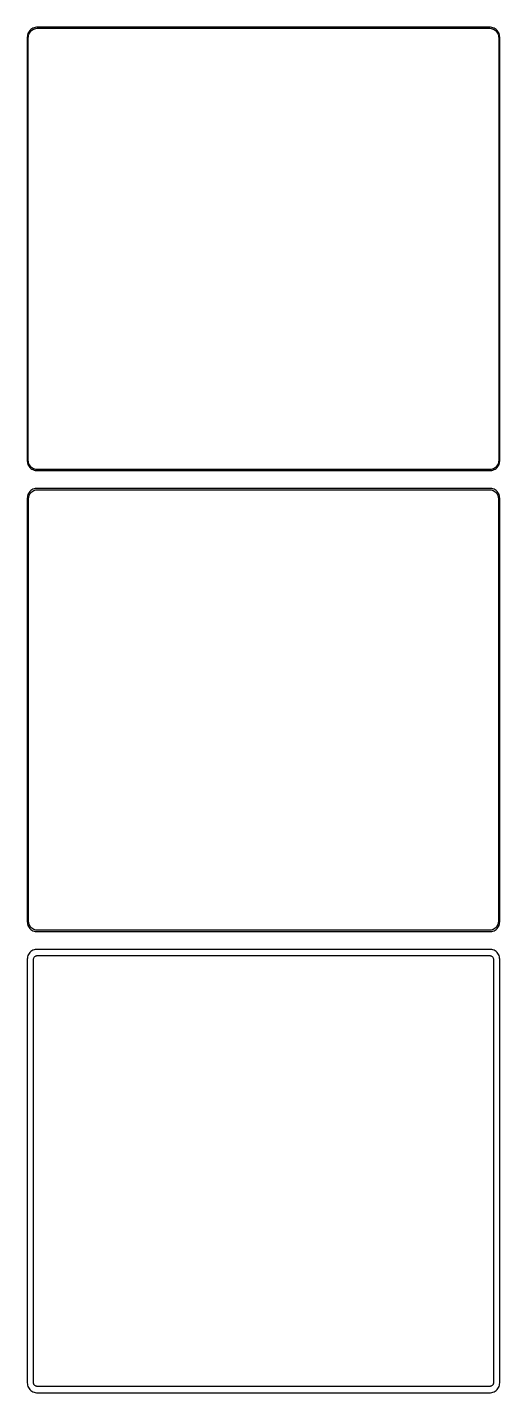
# Model space of a CAD drawing. Header units: metres. Extents: x -120 to 120, y 590 to 1282.
import ezdxf

# ---------------------------------------------------------------- set-up
doc = ezdxf.new("R2010")
doc.units = ezdxf.units.M

msp = doc.modelspace()

# ---------------------------------------------------------------- linework, layer by layer
for p, q in [((-117.129, 1282.02), (-117.679, 1281.72)), ((-116.545, 1282.26), (-117.129, 1282.02)), ((-115.937, 1282.41), (-116.545, 1282.26)), ((-115.314, 1282.49), (-115.937, 1282.41)), ((115.314, 1282.49), (-115.314, 1282.49)), ((115.937, 1282.41), (115.314, 1282.49)), ((116.545, 1282.26), (115.937, 1282.41)), ((117.129, 1282.02), (116.545, 1282.26)), ((117.679, 1281.72), (117.129, 1282.02)), ((-119.961, 1278.13), (-120, 1277.5)), ((-120, 1277.5), (-120, 1062.5)), ((-119.843, 1278.74), (-119.961, 1278.13)), ((-119.649, 1279.34), (-119.843, 1278.74)), ((-119.382, 1279.91), (-119.649, 1279.34)), ((-119.5, 1277.25), (-119.463, 1277.85)), ((-119.5, 1062.75), (-119.5, 1277.25)), ((-119.463, 1277.85), (-119.351, 1278.43)), ((-119.045, 1280.44), (-119.382, 1279.91)), ((-119.351, 1278.43), (-119.166, 1279)), ((-119.166, 1279), (-118.912, 1279.54)), ((-118.645, 1280.92), (-119.045, 1280.44)), ((-118.912, 1279.54), (-118.593, 1280.04)), ((-118.187, 1281.35), (-118.645, 1280.92)), ((-118.593, 1280.04), (-118.213, 1280.5)), ((-118.213, 1280.5), (-117.778, 1280.91)), ((-117.679, 1281.72), (-118.187, 1281.35)), ((-117.778, 1280.91), (-117.295, 1281.26)), ((-117.295, 1281.26), (-116.772, 1281.55)), ((-116.772, 1281.55), (-116.218, 1281.77)), ((-116.218, 1281.77), (-115.64, 1281.92)), ((-115.64, 1281.92), (-115.048, 1281.99)), ((-115.048, 1281.99), (115.048, 1281.99)), ((115.048, 1281.99), (115.64, 1281.92)), ((115.64, 1281.92), (116.218, 1281.77)), ((116.218, 1281.77), (116.772, 1281.55)), ((116.772, 1281.55), (117.295, 1281.26)), ((117.295, 1281.26), (117.778, 1280.91)), ((118.187, 1281.35), (117.679, 1281.72)), ((117.778, 1280.91), (118.213, 1280.5)), ((118.645, 1280.92), (118.187, 1281.35)), ((118.213, 1280.5), (118.593, 1280.04)), ((118.593, 1280.04), (118.912, 1279.54)), ((119.045, 1280.44), (118.645, 1280.92)), ((118.912, 1279.54), (119.166, 1279)), ((119.382, 1279.91), (119.045, 1280.44)), ((119.166, 1279), (119.351, 1278.43)), ((119.351, 1278.43), (119.463, 1277.85)), ((119.649, 1279.34), (119.382, 1279.91)), ((119.463, 1277.85), (119.5, 1277.25)), ((119.5, 1277.25), (119.5, 1062.75)), ((119.843, 1278.74), (119.649, 1279.34)), ((119.961, 1278.13), (119.843, 1278.74)), ((120, 1277.5), (119.961, 1278.13)), ((120, 1062.5), (120, 1277.5)), ((-120, 1062.5), (-119.961, 1061.87)), ((-119.961, 1061.87), (-119.843, 1061.26)), ((-119.843, 1061.26), (-119.649, 1060.66)), ((-119.649, 1060.66), (-119.382, 1060.09)), ((-119.463, 1062.15), (-119.5, 1062.75)), ((-119.351, 1061.57), (-119.463, 1062.15)), ((-119.166, 1061), (-119.351, 1061.57)), ((-118.912, 1060.46), (-119.166, 1061)), ((-118.593, 1059.96), (-118.912, 1060.46)), ((118.912, 1060.46), (118.593, 1059.96)), ((119.166, 1061), (118.912, 1060.46)), ((119.351, 1061.57), (119.166, 1061)), ((119.463, 1062.15), (119.351, 1061.57)), ((119.382, 1060.09), (119.649, 1060.66)), ((119.5, 1062.75), (119.463, 1062.15)), ((119.649, 1060.66), (119.843, 1061.26)), ((119.843, 1061.26), (119.961, 1061.87)), ((119.961, 1061.87), (120, 1062.5)), ((-119.382, 1060.09), (-119.045, 1059.56)), ((-119.045, 1059.56), (-118.645, 1059.08)), ((-118.645, 1059.08), (-118.187, 1058.65)), ((-118.213, 1059.5), (-118.593, 1059.96)), ((-117.778, 1059.09), (-118.213, 1059.5)), ((-118.187, 1058.65), (-117.679, 1058.28)), ((-117.295, 1058.74), (-117.778, 1059.09)), ((-117.679, 1058.28), (-117.129, 1057.98)), ((-116.772, 1058.45), (-117.295, 1058.74)), ((-117.129, 1057.98), (-116.545, 1057.74)), ((-116.218, 1058.23), (-116.772, 1058.45)), ((-116.545, 1057.74), (-115.937, 1057.59)), ((-115.64, 1058.08), (-116.218, 1058.23)), ((-115.937, 1057.59), (-115.314, 1057.51)), ((-115.048, 1058.01), (-115.64, 1058.08)), ((-115.314, 1057.51), (115.314, 1057.51)), ((115.048, 1058.01), (-115.048, 1058.01)), ((115.64, 1058.08), (115.048, 1058.01)), ((115.314, 1057.51), (115.937, 1057.59)), ((116.218, 1058.23), (115.64, 1058.08)), ((115.937, 1057.59), (116.545, 1057.74)), ((116.772, 1058.45), (116.218, 1058.23)), ((116.545, 1057.74), (117.129, 1057.98)), ((117.295, 1058.74), (116.772, 1058.45)), ((117.129, 1057.98), (117.679, 1058.28)), ((117.778, 1059.09), (117.295, 1058.74)), ((117.679, 1058.28), (118.187, 1058.65)), ((118.213, 1059.5), (117.778, 1059.09)), ((118.187, 1058.65), (118.645, 1059.08)), ((118.593, 1059.96), (118.213, 1059.5)), ((118.645, 1059.08), (119.045, 1059.56)), ((119.045, 1059.56), (119.382, 1060.09)), ((-119.045, 1046.44), (-119.382, 1045.91)), ((-118.645, 1046.92), (-119.045, 1046.44)), ((-118.187, 1047.35), (-118.645, 1046.92)), ((-117.679, 1047.72), (-118.187, 1047.35)), ((-118.088, 1046.38), (-117.668, 1046.78)), ((-117.129, 1048.02), (-117.679, 1047.72)), ((-117.668, 1046.78), (-117.203, 1047.12)), ((-117.203, 1047.12), (-116.699, 1047.39)), ((-116.545, 1048.26), (-117.129, 1048.02)), ((-116.699, 1047.39), (-116.165, 1047.6)), ((-115.937, 1048.41), (-116.545, 1048.26)), ((-116.165, 1047.6), (-115.608, 1047.75)), ((-115.314, 1048.49), (-115.937, 1048.41)), ((-115.608, 1047.75), (-115.037, 1047.82)), ((115.314, 1048.49), (-115.314, 1048.49)), ((-115.037, 1047.82), (115.037, 1047.82)), ((115.037, 1047.82), (115.608, 1047.75)), ((115.937, 1048.41), (115.314, 1048.49)), ((115.608, 1047.75), (116.165, 1047.6)), ((116.545, 1048.26), (115.937, 1048.41)), ((116.165, 1047.6), (116.699, 1047.39)), ((117.129, 1048.02), (116.545, 1048.26)), ((116.699, 1047.39), (117.203, 1047.12)), ((117.679, 1047.72), (117.129, 1048.02)), ((117.203, 1047.12), (117.668, 1046.78)), ((117.668, 1046.78), (118.088, 1046.38)), ((118.187, 1047.35), (117.679, 1047.72)), ((118.645, 1046.92), (118.187, 1047.35)), ((119.045, 1046.44), (118.645, 1046.92)), ((119.382, 1045.91), (119.045, 1046.44)), ((-119.961, 1044.13), (-120, 1043.5)), ((-120, 1043.5), (-120, 828.5)), ((-119.843, 1044.74), (-119.961, 1044.13)), ((-119.649, 1045.34), (-119.843, 1044.74)), ((-119.382, 1045.91), (-119.649, 1045.34)), ((-119.328, 1043.25), (-119.292, 1043.82)), ((-119.328, 828.75), (-119.328, 1043.25)), ((-119.292, 1043.82), (-119.185, 1044.39)), ((-119.185, 1044.39), (-119.007, 1044.94)), ((-119.007, 1044.94), (-118.762, 1045.46)), ((-118.762, 1045.46), (-118.454, 1045.94)), ((-118.454, 1045.94), (-118.088, 1046.38)), ((118.088, 1046.38), (118.454, 1045.94)), ((118.454, 1045.94), (118.762, 1045.46)), ((118.762, 1045.46), (119.007, 1044.94)), ((119.007, 1044.94), (119.185, 1044.39)), ((119.185, 1044.39), (119.292, 1043.82)), ((119.292, 1043.82), (119.328, 1043.25)), ((119.328, 1043.25), (119.328, 828.75)), ((119.649, 1045.34), (119.382, 1045.91)), ((119.843, 1044.74), (119.649, 1045.34)), ((119.961, 1044.13), (119.843, 1044.74)), ((120, 1043.5), (119.961, 1044.13)), ((120, 828.5), (120, 1043.5)), ((-120, 828.5), (-119.961, 827.873)), ((-119.961, 827.873), (-119.843, 827.257)), ((-119.843, 827.257), (-119.649, 826.659)), ((-119.649, 826.659), (-119.382, 826.091)), ((-119.382, 826.091), (-119.045, 825.561)), ((-119.292, 828.176), (-119.328, 828.75)), ((-119.185, 827.611), (-119.292, 828.176)), ((-119.007, 827.065), (-119.185, 827.611)), ((-119.045, 825.561), (-118.645, 825.077)), ((-118.762, 826.544), (-119.007, 827.065)), ((-118.454, 826.059), (-118.762, 826.544)), ((-118.645, 825.077), (-118.187, 824.647)), ((-118.088, 825.616), (-118.454, 826.059)), ((-118.187, 824.647), (-117.679, 824.278)), ((-117.668, 825.222), (-118.088, 825.616)), ((-117.203, 824.884), (-117.668, 825.222)), ((-116.699, 824.607), (-117.203, 824.884)), ((117.203, 824.884), (116.699, 824.607)), ((117.668, 825.222), (117.203, 824.884)), ((118.088, 825.616), (117.668, 825.222)), ((117.679, 824.278), (118.187, 824.647)), ((118.454, 826.059), (118.088, 825.616)), ((118.187, 824.647), (118.645, 825.077)), ((118.762, 826.544), (118.454, 826.059)), ((118.645, 825.077), (119.045, 825.561)), ((119.007, 827.065), (118.762, 826.544)), ((119.185, 827.611), (119.007, 827.065)), ((119.045, 825.561), (119.382, 826.091)), ((119.292, 828.176), (119.185, 827.611)), ((119.328, 828.75), (119.292, 828.176)), ((119.382, 826.091), (119.649, 826.659)), ((119.649, 826.659), (119.843, 827.257)), ((119.843, 827.257), (119.961, 827.873)), ((119.961, 827.873), (120, 828.5)), ((-117.679, 824.278), (-117.129, 823.976)), ((-117.129, 823.976), (-116.545, 823.745)), ((-116.165, 824.396), (-116.699, 824.607)), ((-116.545, 823.745), (-115.937, 823.589)), ((-115.608, 824.253), (-116.165, 824.396)), ((-115.937, 823.589), (-115.314, 823.51)), ((-115.037, 824.181), (-115.608, 824.253)), ((-115.314, 823.51), (115.314, 823.51)), ((115.037, 824.181), (-115.037, 824.181)), ((115.608, 824.253), (115.037, 824.181)), ((115.314, 823.51), (115.937, 823.589)), ((116.165, 824.396), (115.608, 824.253)), ((115.937, 823.589), (116.545, 823.745)), ((116.699, 824.607), (116.165, 824.396)), ((116.545, 823.745), (117.129, 823.976)), ((117.129, 823.976), (117.679, 824.278)), ((-119.649, 811.341), (-119.843, 810.743)), ((-119.382, 811.909), (-119.649, 811.341)), ((-119.045, 812.439), (-119.382, 811.909)), ((-118.645, 812.923), (-119.045, 812.439)), ((-118.187, 813.353), (-118.645, 812.923)), ((-117.679, 813.722), (-118.187, 813.353)), ((-117.129, 814.024), (-117.679, 813.722)), ((-116.545, 814.255), (-117.129, 814.024)), ((-115.937, 814.411), (-116.545, 814.255)), ((-116.288, 810.694), (-116.095, 810.876)), ((-116.095, 810.876), (-115.88, 811.031)), ((-115.314, 814.49), (-115.937, 814.411)), ((-115.88, 811.031), (-115.648, 811.159)), ((-115.648, 811.159), (-115.402, 811.256)), ((-115.402, 811.256), (-115.145, 811.322)), ((115.314, 814.49), (-115.314, 814.49)), ((-115.145, 811.322), (-114.882, 811.355)), ((-114.882, 811.355), (114.882, 811.355)), ((114.882, 811.355), (115.145, 811.322)), ((115.145, 811.322), (115.402, 811.256)), ((115.937, 814.411), (115.314, 814.49)), ((115.402, 811.256), (115.648, 811.159)), ((115.648, 811.159), (115.88, 811.031)), ((115.88, 811.031), (116.095, 810.876)), ((116.545, 814.255), (115.937, 814.411)), ((116.095, 810.876), (116.288, 810.694)), ((117.129, 814.024), (116.545, 814.255)), ((117.679, 813.722), (117.129, 814.024)), ((118.187, 813.353), (117.679, 813.722)), ((118.645, 812.923), (118.187, 813.353)), ((119.045, 812.439), (118.645, 812.923)), ((119.382, 811.909), (119.045, 812.439)), ((119.649, 811.341), (119.382, 811.909)), ((119.843, 810.743), (119.649, 811.341)), ((-119.961, 810.127), (-120, 809.5)), ((-120, 809.5), (-120, 594.5)), ((-119.843, 810.743), (-119.961, 810.127)), ((-116.86, 809.25), (-116.843, 809.514)), ((-116.86, 594.75), (-116.86, 809.25)), ((-116.843, 809.514), (-116.793, 809.775)), ((-116.793, 809.775), (-116.711, 810.027)), ((-116.711, 810.027), (-116.599, 810.266)), ((-116.599, 810.266), (-116.457, 810.49)), ((-116.457, 810.49), (-116.288, 810.694)), ((116.288, 810.694), (116.457, 810.49)), ((116.457, 810.49), (116.599, 810.266)), ((116.599, 810.266), (116.711, 810.027)), ((116.711, 810.027), (116.793, 809.775)), ((116.793, 809.775), (116.843, 809.514)), ((116.843, 809.514), (116.86, 809.25)), ((116.86, 809.25), (116.86, 594.75)), ((119.961, 810.127), (119.843, 810.743)), ((120, 809.5), (119.961, 810.127)), ((120, 594.5), (120, 809.5)), ((-120, 594.5), (-119.961, 593.873)), ((-119.961, 593.873), (-119.843, 593.257)), ((-119.843, 593.257), (-119.649, 592.659)), ((-119.649, 592.659), (-119.382, 592.091)), ((-119.382, 592.091), (-119.045, 591.561)), ((-119.045, 591.561), (-118.645, 591.077)), ((-118.645, 591.077), (-118.187, 590.647)), ((-118.187, 590.647), (-117.679, 590.278)), ((-117.679, 590.278), (-117.129, 589.976)), ((-117.129, 589.976), (-116.545, 589.745)), ((-116.843, 594.486), (-116.86, 594.75)), ((-116.793, 594.225), (-116.843, 594.486)), ((-116.711, 593.973), (-116.793, 594.225)), ((-116.599, 593.734), (-116.711, 593.973)), ((-116.457, 593.51), (-116.599, 593.734)), ((-116.545, 589.745), (-115.937, 589.589)), ((-116.288, 593.306), (-116.457, 593.51)), ((-116.095, 593.124), (-116.288, 593.306)), ((-115.88, 592.969), (-116.095, 593.124)), ((-115.937, 589.589), (-115.314, 589.51)), ((-115.648, 592.841), (-115.88, 592.969)), ((-115.402, 592.744), (-115.648, 592.841)), ((-115.145, 592.678), (-115.402, 592.744)), ((-115.314, 589.51), (115.314, 589.51)), ((-114.882, 592.645), (-115.145, 592.678)), ((114.882, 592.645), (-114.882, 592.645)), ((115.145, 592.678), (114.882, 592.645)), ((115.402, 592.744), (115.145, 592.678)), ((115.314, 589.51), (115.937, 589.589)), ((115.648, 592.841), (115.402, 592.744)), ((115.88, 592.969), (115.648, 592.841)), ((116.095, 593.124), (115.88, 592.969)), ((115.937, 589.589), (116.545, 589.745)), ((116.288, 593.306), (116.095, 593.124)), ((116.457, 593.51), (116.288, 593.306)), ((116.599, 593.734), (116.457, 593.51)), ((116.545, 589.745), (117.129, 589.976)), ((116.711, 593.973), (116.599, 593.734)), ((116.793, 594.225), (116.711, 593.973)), ((116.843, 594.486), (116.793, 594.225)), ((116.86, 594.75), (116.843, 594.486)), ((117.129, 589.976), (117.679, 590.278)), ((117.679, 590.278), (118.187, 590.647)), ((118.187, 590.647), (118.645, 591.077)), ((118.645, 591.077), (119.045, 591.561)), ((119.045, 591.561), (119.382, 592.091)), ((119.382, 592.091), (119.649, 592.659)), ((119.649, 592.659), (119.843, 593.257)), ((119.843, 593.257), (119.961, 593.873)), ((119.961, 593.873), (120, 594.5))]:
    msp.add_line(p, q)

doc.saveas('drawing.dxf')
